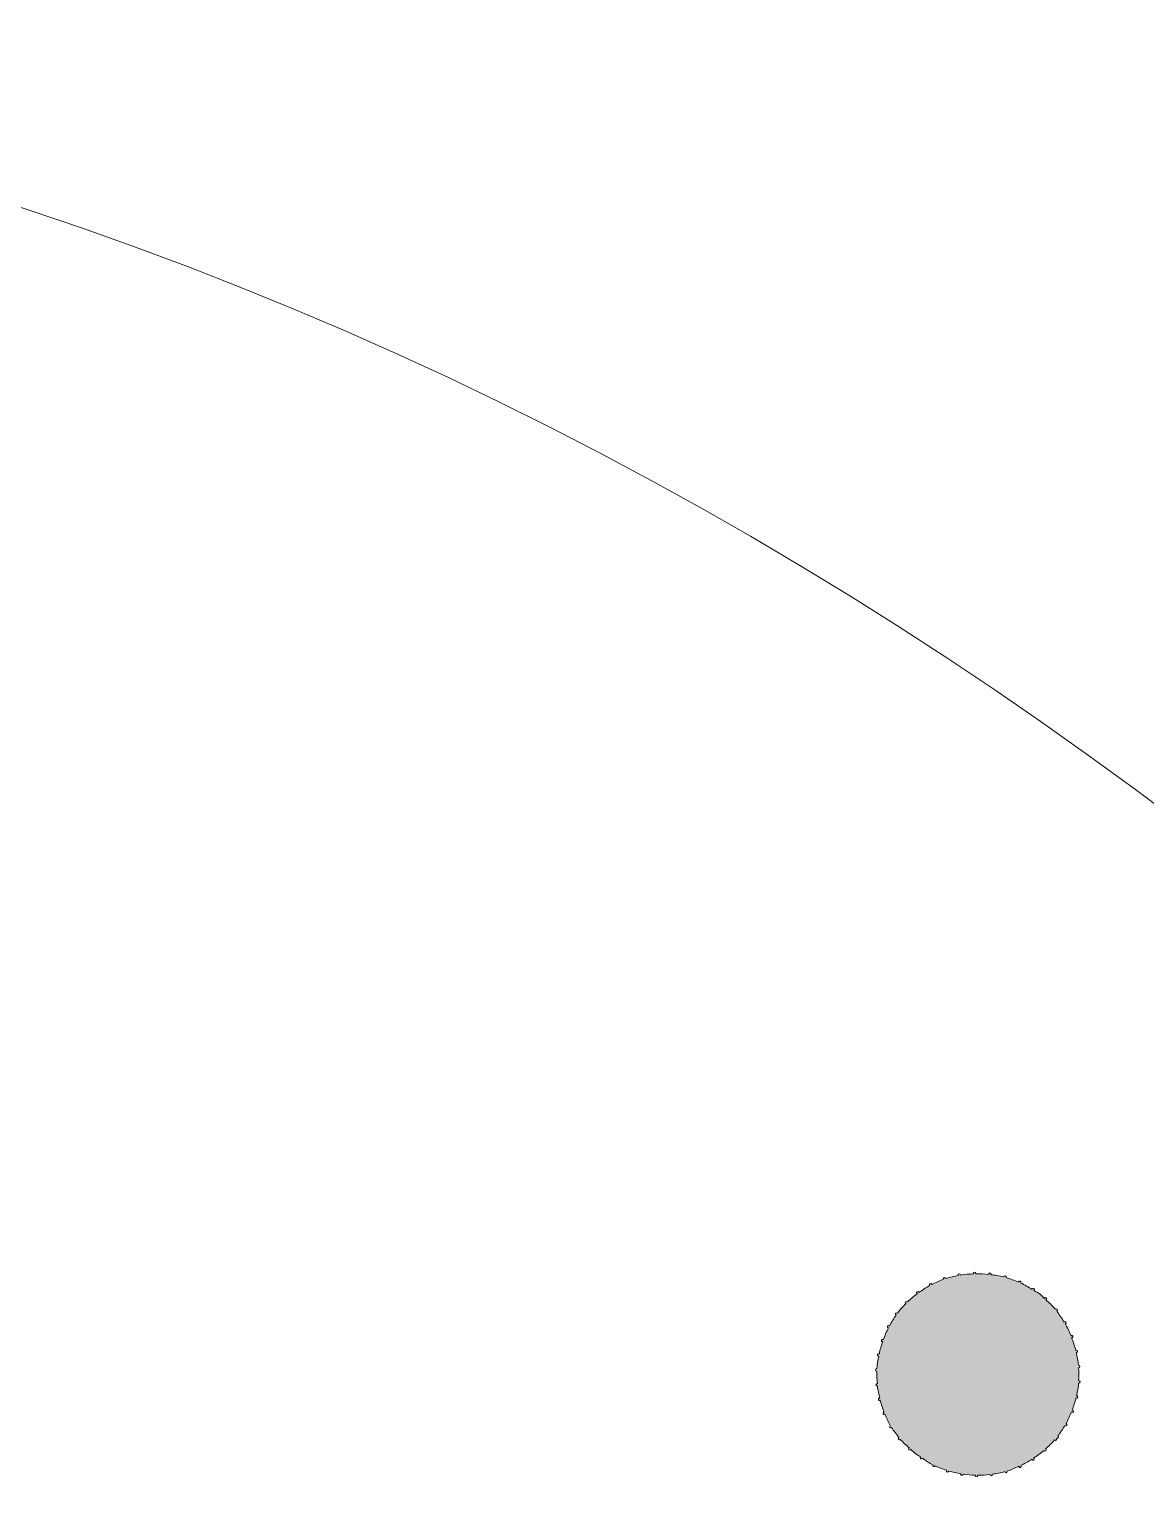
# Model space of a CAD drawing. Header units: millimetres. Extents: x -75 to 75, y -97 to 97.
# Drawn here: x 18.82 to 37.65, y 71.91 to 96.81 of the extents above; entities that cross this region are included whole.
import ezdxf

# ---------------------------------------------------------------- set-up
doc = ezdxf.new("R2010")
doc.units = ezdxf.units.MM
doc.header["$MEASUREMENT"] = 0
doc.layers.add('Layer 1', color=7, linetype='Continuous', lineweight=0)

# ---------------------------------------------------------------- blocks, each defined once
blk = doc.blocks.new('Block_1')
at = {"layer": 'Layer 1', "true_color": 0x000000, "transparency": 33554687}
h = blk.add_hatch(color=18, dxfattribs=at)
h.dxf.hatch_style = 2
edge = h.paths.add_edge_path()
edge.add_spline(control_points=[(36.523, 74.013), (36.528, 74.086), (36.526, 74.16), (36.521, 74.233), (36.522, 74.232), (36.522, 74.229), (36.524, 74.23), (36.536, 74.23), (36.545, 74.24), (36.544, 74.252), (36.543, 74.264), (36.533, 74.273), (36.521, 74.272), (36.521, 74.272), (36.521, 74.271), (36.52, 74.271), (36.513, 74.345), (36.496, 74.417), (36.48, 74.49), (36.483, 74.489), (36.485, 74.484), (36.488, 74.485), (36.499, 74.487), (36.506, 74.499), (36.503, 74.51), (36.5, 74.522), (36.489, 74.529), (36.477, 74.527), (36.475, 74.526), (36.476, 74.522), (36.474, 74.521), (36.456, 74.594), (36.433, 74.665), (36.405, 74.736), (36.408, 74.736), (36.41, 74.732), (36.412, 74.733), (36.424, 74.737), (36.429, 74.75), (36.425, 74.761), (36.421, 74.772), (36.409, 74.778), (36.398, 74.774), (36.394, 74.772), (36.396, 74.767), (36.394, 74.764), (36.365, 74.834), (36.336, 74.903), (36.299, 74.969), (36.3, 74.97), (36.301, 74.968), (36.302, 74.969), (36.312, 74.974), (36.315, 74.987), (36.309, 74.998), (36.303, 75.008), (36.29, 75.012), (36.28, 75.006), (36.278, 75.005), (36.28, 75.002), (36.278, 75), (36.24, 75.064), (36.199, 75.127), (36.152, 75.187), (36.154, 75.187), (36.156, 75.184), (36.157, 75.186), (36.166, 75.193), (36.168, 75.207), (36.161, 75.217), (36.154, 75.226), (36.14, 75.228), (36.131, 75.221), (36.13, 75.22), (36.132, 75.218), (36.131, 75.217), (36.083, 75.276), (36.024, 75.327), (35.967, 75.379), (35.973, 75.379), (35.979, 75.376), (35.983, 75.38), (35.991, 75.389), (35.99, 75.402), (35.981, 75.41), (35.972, 75.418), (35.958, 75.417), (35.95, 75.408), (35.946, 75.404), (35.951, 75.4), (35.951, 75.395), (35.924, 75.419), (35.903, 75.447), (35.874, 75.47), (35.84, 75.496), (35.802, 75.512), (35.766, 75.535), (35.769, 75.537), (35.773, 75.534), (35.775, 75.537), (35.781, 75.547), (35.778, 75.56), (35.768, 75.567), (35.758, 75.573), (35.745, 75.571), (35.739, 75.561), (35.736, 75.557), (35.741, 75.554), (35.741, 75.55), (35.676, 75.59), (35.612, 75.631), (35.545, 75.662), (35.545, 75.663), (35.546, 75.662), (35.546, 75.663), (35.551, 75.673), (35.546, 75.686), (35.534, 75.69), (35.523, 75.695), (35.51, 75.69), (35.506, 75.679), (35.505, 75.678), (35.508, 75.677), (35.507, 75.675), (35.438, 75.705), (35.369, 75.73), (35.298, 75.751), (35.298, 75.752), (35.3, 75.751), (35.301, 75.752), (35.304, 75.764), (35.297, 75.776), (35.286, 75.779), (35.274, 75.783), (35.262, 75.776), (35.259, 75.765), (35.259, 75.765), (35.26, 75.764), (35.26, 75.764), (35.187, 75.783), (35.113, 75.791), (35.039, 75.801), (35.041, 75.803), (35.046, 75.803), (35.046, 75.806), (35.048, 75.818), (35.039, 75.828), (35.027, 75.83), (35.015, 75.831), (35.004, 75.822), (35.003, 75.811), (35.003, 75.808), (35.007, 75.808), (35.007, 75.806), (34.932, 75.814), (34.857, 75.816), (34.781, 75.815), (34.783, 75.818), (34.788, 75.818), (34.788, 75.821), (34.787, 75.833), (34.777, 75.843), (34.765, 75.843), (34.753, 75.843), (34.744, 75.833), (34.745, 75.822), (34.745, 75.817), (34.75, 75.817), (34.753, 75.814), (34.677, 75.811), (34.603, 75.807), (34.529, 75.795), (34.529, 75.796), (34.531, 75.797), (34.531, 75.798), (34.529, 75.81), (34.518, 75.817), (34.506, 75.815), (34.494, 75.813), (34.487, 75.802), (34.489, 75.79), (34.489, 75.788), (34.493, 75.789), (34.494, 75.787), (34.422, 75.773), (34.351, 75.759), (34.281, 75.736), (34.281, 75.737), (34.282, 75.737), (34.282, 75.738), (34.278, 75.749), (34.266, 75.755), (34.254, 75.752), (34.243, 75.748), (34.237, 75.735), (34.242, 75.724), (34.242, 75.724), (34.242, 75.724), (34.243, 75.724), (34.174, 75.7), (34.109, 75.666), (34.044, 75.633), (34.044, 75.636), (34.048, 75.637), (34.046, 75.64), (34.041, 75.65), (34.028, 75.654), (34.018, 75.649), (34.007, 75.643), (34.003, 75.63), (34.009, 75.62), (34.01, 75.619), (34.012, 75.62), (34.013, 75.619), (33.948, 75.584), (33.887, 75.542), (33.827, 75.499), (33.826, 75.502), (33.831, 75.505), (33.828, 75.509), (33.821, 75.518), (33.807, 75.521), (33.798, 75.514), (33.789, 75.506), (33.787, 75.493), (33.794, 75.483), (33.797, 75.48), (33.801, 75.483), (33.804, 75.482), (33.745, 75.438), (33.688, 75.392), (33.635, 75.34), (33.634, 75.341), (33.636, 75.343), (33.635, 75.344), (33.626, 75.353), (33.613, 75.353), (33.604, 75.344), (33.596, 75.336), (33.596, 75.323), (33.604, 75.314), (33.606, 75.312), (33.609, 75.315), (33.612, 75.314), (33.561, 75.263), (33.51, 75.212), (33.466, 75.153), (33.466, 75.153), (33.466, 75.154), (33.466, 75.154), (33.457, 75.161), (33.443, 75.16), (33.435, 75.15), (33.429, 75.141), (33.431, 75.127), (33.441, 75.12), (33.441, 75.12), (33.442, 75.121), (33.442, 75.12), (33.399, 75.06), (33.365, 74.996), (33.331, 74.932), (33.329, 74.935), (33.331, 74.939), (33.329, 74.94), (33.318, 74.946), (33.306, 74.942), (33.3, 74.932), (33.295, 74.921), (33.298, 74.908), (33.309, 74.903), (33.311, 74.902), (33.312, 74.905), (33.315, 74.905), (33.28, 74.838), (33.252, 74.769), (33.227, 74.7), (33.225, 74.703), (33.227, 74.708), (33.223, 74.71), (33.212, 74.714), (33.199, 74.708), (33.195, 74.697), (33.19, 74.686), (33.197, 74.673), (33.208, 74.67), (33.212, 74.668), (33.214, 74.674), (33.218, 74.675), (33.194, 74.604), (33.171, 74.534), (33.156, 74.462), (33.154, 74.463), (33.155, 74.465), (33.153, 74.466), (33.142, 74.468), (33.131, 74.46), (33.129, 74.449), (33.126, 74.437), (33.134, 74.426), (33.145, 74.424), (33.148, 74.424), (33.148, 74.427), (33.151, 74.428), (33.137, 74.357), (33.123, 74.286), (33.119, 74.214), (33.119, 74.214), (33.119, 74.215), (33.118, 74.215), (33.107, 74.215), (33.096, 74.206), (33.096, 74.195), (33.096, 74.183), (33.105, 74.173), (33.117, 74.173), (33.117, 74.173), (33.117, 74.174), (33.118, 74.174), (33.115, 74.102), (33.121, 74.031), (33.127, 73.96), (33.125, 73.96), (33.125, 73.963), (33.123, 73.963), (33.111, 73.962), (33.103, 73.951), (33.104, 73.94), (33.105, 73.928), (33.115, 73.92), (33.126, 73.921), (33.127, 73.921), (33.127, 73.923), (33.128, 73.923), (33.136, 73.851), (33.152, 73.781), (33.169, 73.71), (33.165, 73.711), (33.164, 73.716), (33.16, 73.715), (33.149, 73.712), (33.142, 73.701), (33.146, 73.689), (33.149, 73.678), (33.16, 73.672), (33.172, 73.675), (33.175, 73.676), (33.173, 73.68), (33.176, 73.682), (33.194, 73.611), (33.216, 73.543), (33.243, 73.475), (33.24, 73.475), (33.239, 73.479), (33.237, 73.478), (33.226, 73.473), (33.221, 73.461), (33.225, 73.45), (33.229, 73.439), (33.242, 73.434), (33.252, 73.439), (33.255, 73.44), (33.254, 73.445), (33.256, 73.447), (33.283, 73.382), (33.31, 73.316), (33.346, 73.254), (33.346, 73.254), (33.345, 73.255), (33.345, 73.254), (33.335, 73.248), (33.332, 73.236), (33.338, 73.226), (33.344, 73.216), (33.357, 73.214), (33.367, 73.22), (33.369, 73.221), (33.367, 73.222), (33.368, 73.223), (33.405, 73.164), (33.447, 73.107), (33.492, 73.052), (33.49, 73.051), (33.489, 73.054), (33.487, 73.053), (33.478, 73.045), (33.477, 73.032), (33.484, 73.023), (33.491, 73.014), (33.504, 73.013), (33.513, 73.02), (33.514, 73.021), (33.513, 73.022), (33.514, 73.022), (33.559, 72.969), (33.614, 72.922), (33.668, 72.874), (33.664, 72.873), (33.66, 72.876), (33.657, 72.873), (33.649, 72.865), (33.65, 72.852), (33.659, 72.844), (33.668, 72.837), (33.681, 72.838), (33.689, 72.847), (33.691, 72.85), (33.688, 72.852), (33.689, 72.855), (33.719, 72.829), (33.744, 72.799), (33.777, 72.775), (33.802, 72.755), (33.83, 72.742), (33.855, 72.724), (33.855, 72.724), (33.855, 72.724), (33.854, 72.724), (33.848, 72.714), (33.85, 72.701), (33.86, 72.695), (33.869, 72.688), (33.882, 72.69), (33.888, 72.7), (33.889, 72.701), (33.887, 72.702), (33.888, 72.703), (33.946, 72.663), (34.003, 72.621), (34.065, 72.59), (34.061, 72.58), (34.064, 72.569), (34.073, 72.565), (34.084, 72.56), (34.096, 72.565), (34.101, 72.575), (34.101, 72.575), (34.101, 72.575), (34.101, 72.576), (34.164, 72.545), (34.23, 72.521), (34.295, 72.499), (34.295, 72.498), (34.292, 72.499), (34.292, 72.497), (34.288, 72.486), (34.294, 72.474), (34.305, 72.47), (34.316, 72.467), (34.327, 72.473), (34.331, 72.484), (34.331, 72.485), (34.33, 72.485), (34.33, 72.486), (34.399, 72.465), (34.469, 72.453), (34.539, 72.441), (34.537, 72.438), (34.532, 72.439), (34.531, 72.435), (34.529, 72.423), (34.537, 72.413), (34.548, 72.411), (34.56, 72.41), (34.571, 72.418), (34.572, 72.429), (34.573, 72.433), (34.568, 72.433), (34.568, 72.436), (34.64, 72.425), (34.711, 72.418), (34.784, 72.417), (34.783, 72.415), (34.779, 72.415), (34.779, 72.412), (34.778, 72.4), (34.787, 72.391), (34.799, 72.39), (34.811, 72.39), (34.82, 72.399), (34.821, 72.411), (34.821, 72.414), (34.816, 72.414), (34.814, 72.417), (34.886, 72.417), (34.958, 72.417), (35.03, 72.426), (35.03, 72.425), (35.028, 72.425), (35.029, 72.424), (35.03, 72.413), (35.04, 72.405), (35.052, 72.407), (35.063, 72.408), (35.071, 72.419), (35.07, 72.431), (35.07, 72.432), (35.067, 72.432), (35.067, 72.433), (35.137, 72.444), (35.207, 72.457), (35.276, 72.477), (35.276, 72.476), (35.275, 72.475), (35.275, 72.474), (35.278, 72.463), (35.289, 72.456), (35.301, 72.459), (35.312, 72.462), (35.319, 72.474), (35.316, 72.485), (35.316, 72.485), (35.315, 72.485), (35.315, 72.485), (35.384, 72.506), (35.449, 72.537), (35.515, 72.567), (35.515, 72.564), (35.511, 72.562), (35.512, 72.56), (35.517, 72.549), (35.529, 72.544), (35.54, 72.549), (35.551, 72.554), (35.555, 72.567), (35.551, 72.578), (35.55, 72.58), (35.547, 72.578), (35.545, 72.58), (35.612, 72.611), (35.675, 72.648), (35.738, 72.688), (35.738, 72.685), (35.734, 72.682), (35.736, 72.679), (35.742, 72.669), (35.755, 72.666), (35.765, 72.672), (35.776, 72.678), (35.778, 72.691), (35.772, 72.701), (35.769, 72.705), (35.764, 72.702), (35.761, 72.704), (35.822, 72.744), (35.883, 72.786), (35.939, 72.835), (35.94, 72.833), (35.938, 72.832), (35.939, 72.83), (35.947, 72.822), (35.96, 72.821), (35.969, 72.829), (35.978, 72.837), (35.978, 72.85), (35.971, 72.859), (35.969, 72.861), (35.966, 72.858), (35.964, 72.859), (36.017, 72.907), (36.07, 72.957), (36.118, 73.013), (36.119, 73.012), (36.118, 73.011), (36.119, 73.01), (36.128, 73.002), (36.141, 73.003), (36.149, 73.012), (36.157, 73.021), (36.156, 73.034), (36.147, 73.042), (36.156, 73.034), (36.169, 73.036), (36.176, 73.045), (36.183, 73.055), (36.182, 73.068), (36.172, 73.076), (36.171, 73.076), (36.17, 73.075), (36.17, 73.075), (36.215, 73.133), (36.253, 73.194), (36.29, 73.256), (36.291, 73.255), (36.29, 73.252), (36.292, 73.251), (36.302, 73.245), (36.315, 73.248), (36.321, 73.258), (36.327, 73.268), (36.323, 73.281), (36.313, 73.287), (36.312, 73.288), (36.311, 73.286), (36.31, 73.286), (36.347, 73.352), (36.375, 73.419), (36.402, 73.488), (36.404, 73.484), (36.403, 73.479), (36.407, 73.478), (36.418, 73.473), (36.43, 73.478), (36.434, 73.489), (36.438, 73.501), (36.432, 73.513), (36.421, 73.517), (36.418, 73.519), (36.416, 73.514), (36.413, 73.514), (36.439, 73.584), (36.463, 73.654), (36.479, 73.726), (36.481, 73.725), (36.48, 73.721), (36.483, 73.721), (36.494, 73.718), (36.506, 73.725), (36.508, 73.737), (36.511, 73.748), (36.504, 73.76), (36.492, 73.762), (36.489, 73.763), (36.488, 73.759), (36.485, 73.758), (36.501, 73.829), (36.518, 73.901), (36.524, 73.973), (36.524, 73.973), (36.524, 73.973), (36.524, 73.973), (36.536, 73.972), (36.546, 73.981), (36.546, 73.992), (36.547, 74.004), (36.538, 74.015), (36.526, 74.016), (36.525, 74.016), (36.525, 74.014), (36.523, 74.013)], knot_values=[0, 0, 0, 0, 1, 1, 1, 2, 2, 2, 3, 3, 3, 4, 4, 4, 5, 5, 5, 6, 6, 6, 7, 7, 7, 8, 8, 8, 9, 9, 9, 10, 10, 10, 11, 11, 11, 12, 12, 12, 13, 13, 13, 14, 14, 14, 15, 15, 15, 16, 16, 16, 17, 17, 17, 18, 18, 18, 19, 19, 19, 20, 20, 20, 21, 21, 21, 22, 22, 22, 23, 23, 23, 24, 24, 24, 25, 25, 25, 26, 26, 26, 27, 27, 27, 28, 28, 28, 29, 29, 29, 30, 30, 30, 31, 31, 31, 32, 32, 32, 33, 33, 33, 34, 34, 34, 35, 35, 35, 36, 36, 36, 37, 37, 37, 38, 38, 38, 39, 39, 39, 40, 40, 40, 41, 41, 41, 42, 42, 42, 43, 43, 43, 44, 44, 44, 45, 45, 45, 46, 46, 46, 47, 47, 47, 48, 48, 48, 49, 49, 49, 50, 50, 50, 51, 51, 51, 52, 52, 52, 53, 53, 53, 54, 54, 54, 55, 55, 55, 56, 56, 56, 57, 57, 57, 58, 58, 58, 59, 59, 59, 60, 60, 60, 61, 61, 61, 62, 62, 62, 63, 63, 63, 64, 64, 64, 65, 65, 65, 66, 66, 66, 67, 67, 67, 68, 68, 68, 69, 69, 69, 70, 70, 70, 71, 71, 71, 72, 72, 72, 73, 73, 73, 74, 74, 74, 75, 75, 75, 76, 76, 76, 77, 77, 77, 78, 78, 78, 79, 79, 79, 80, 80, 80, 81, 81, 81, 82, 82, 82, 83, 83, 83, 84, 84, 84, 85, 85, 85, 86, 86, 86, 87, 87, 87, 88, 88, 88, 89, 89, 89, 90, 90, 90, 91, 91, 91, 92, 92, 92, 93, 93, 93, 94, 94, 94, 95, 95, 95, 96, 96, 96, 97, 97, 97, 98, 98, 98, 99, 99, 99, 100, 100, 100, 101, 101, 101, 102, 102, 102, 103, 103, 103, 104, 104, 104, 105, 105, 105, 106, 106, 106, 107, 107, 107, 108, 108, 108, 109, 109, 109, 110, 110, 110, 111, 111, 111, 112, 112, 112, 113, 113, 113, 114, 114, 114, 115, 115, 115, 116, 116, 116, 117, 117, 117, 118, 118, 118, 119, 119, 119, 120, 120, 120, 121, 121, 121, 122, 122, 122, 123, 123, 123, 124, 124, 124, 125, 125, 125, 126, 126, 126, 127, 127, 127, 128, 128, 128, 129, 129, 129, 130, 130, 130, 131, 131, 131, 132, 132, 132, 133, 133, 133, 134, 134, 134, 135, 135, 135, 136, 136, 136, 137, 137, 137, 138, 138, 138, 139, 139, 139, 140, 140, 140, 141, 141, 141, 142, 142, 142, 143, 143, 143, 144, 144, 144, 145, 145, 145, 146, 146, 146, 147, 147, 147, 148, 148, 148, 149, 149, 149, 150, 150, 150, 151, 151, 151, 152, 152, 152, 153, 153, 153, 154, 154, 154, 155, 155, 155, 156, 156, 156, 157, 157, 157, 158, 158, 158, 159, 159, 159, 160, 160, 160, 161, 161, 161, 162, 162, 162, 163, 163, 163, 164, 164, 164, 165, 165, 165, 166, 166, 166, 167, 167, 167, 168, 168, 168, 169, 169, 169, 170, 170, 170, 171, 171, 171, 172, 172, 172, 173, 173, 173, 174, 174, 174, 175, 175, 175, 176, 176, 176, 177, 177, 177, 178, 178, 178, 179, 179, 179, 180, 180, 180, 181, 181, 181, 182, 182, 182, 183, 183, 183, 184, 184, 184, 185, 185, 185, 186, 186, 186, 187, 187, 187, 188, 188, 188, 189, 189, 189, 190, 190, 190, 191, 191, 191, 192, 192, 192, 193, 193, 193, 194, 194, 194, 195, 195, 195, 196, 196, 196, 197, 197, 197, 198, 198, 198, 199, 199, 199, 200, 200, 200, 201, 201, 201, 202, 202, 202, 203, 203, 203, 204, 204, 204, 205, 205, 205, 206, 206, 206, 207, 207, 207, 208, 208, 208, 209, 209, 209, 210, 210, 210, 211, 211, 211, 212, 212, 212, 213, 213, 213, 213], degree=3, periodic=0)
at = {"layer": 'Layer 1'}
blk.add_open_spline([(36.523, 74.013), (36.528, 74.086), (36.526, 74.16), (36.521, 74.233), (36.522, 74.232), (36.522, 74.229), (36.524, 74.23), (36.536, 74.23), (36.545, 74.24), (36.544, 74.252), (36.543, 74.264), (36.533, 74.273), (36.521, 74.272), (36.521, 74.272), (36.521, 74.271), (36.52, 74.271), (36.513, 74.345), (36.496, 74.417), (36.48, 74.49), (36.483, 74.489), (36.485, 74.484), (36.488, 74.485), (36.499, 74.487), (36.506, 74.499), (36.503, 74.51), (36.5, 74.522), (36.489, 74.529), (36.477, 74.527), (36.475, 74.526), (36.476, 74.522), (36.474, 74.521), (36.456, 74.594), (36.433, 74.665), (36.405, 74.736), (36.408, 74.736), (36.41, 74.732), (36.412, 74.733), (36.424, 74.737), (36.429, 74.75), (36.425, 74.761), (36.421, 74.772), (36.409, 74.778), (36.398, 74.774), (36.394, 74.772), (36.396, 74.767), (36.394, 74.764), (36.365, 74.834), (36.336, 74.903), (36.299, 74.969), (36.3, 74.97), (36.301, 74.968), (36.302, 74.969), (36.312, 74.974), (36.315, 74.987), (36.309, 74.998), (36.303, 75.008), (36.29, 75.012), (36.28, 75.006), (36.278, 75.005), (36.28, 75.002), (36.278, 75), (36.24, 75.064), (36.199, 75.127), (36.152, 75.187), (36.154, 75.187), (36.156, 75.184), (36.157, 75.186), (36.166, 75.193), (36.168, 75.207), (36.161, 75.217), (36.154, 75.226), (36.14, 75.228), (36.131, 75.221), (36.13, 75.22), (36.132, 75.218), (36.131, 75.217), (36.083, 75.276), (36.024, 75.327), (35.967, 75.379), (35.973, 75.379), (35.979, 75.376), (35.983, 75.38), (35.991, 75.389), (35.99, 75.402), (35.981, 75.41), (35.972, 75.418), (35.958, 75.417), (35.95, 75.408), (35.946, 75.404), (35.951, 75.4), (35.951, 75.395), (35.924, 75.419), (35.903, 75.447), (35.874, 75.47), (35.84, 75.496), (35.802, 75.512), (35.766, 75.535), (35.769, 75.537), (35.773, 75.534), (35.775, 75.537), (35.781, 75.547), (35.778, 75.56), (35.768, 75.567), (35.758, 75.573), (35.745, 75.571), (35.739, 75.561), (35.736, 75.557), (35.741, 75.554), (35.741, 75.55), (35.676, 75.59), (35.612, 75.631), (35.545, 75.662), (35.545, 75.663), (35.546, 75.662), (35.546, 75.663), (35.551, 75.673), (35.546, 75.686), (35.534, 75.69), (35.523, 75.695), (35.51, 75.69), (35.506, 75.679), (35.505, 75.678), (35.508, 75.677), (35.507, 75.675), (35.438, 75.705), (35.369, 75.73), (35.298, 75.751), (35.298, 75.752), (35.3, 75.751), (35.301, 75.752), (35.304, 75.764), (35.297, 75.776), (35.286, 75.779), (35.274, 75.783), (35.262, 75.776), (35.259, 75.765), (35.259, 75.765), (35.26, 75.764), (35.26, 75.764), (35.187, 75.783), (35.113, 75.791), (35.039, 75.801), (35.041, 75.803), (35.046, 75.803), (35.046, 75.806), (35.048, 75.818), (35.039, 75.828), (35.027, 75.83), (35.015, 75.831), (35.004, 75.822), (35.003, 75.811), (35.003, 75.808), (35.007, 75.808), (35.007, 75.806), (34.932, 75.814), (34.857, 75.816), (34.781, 75.815), (34.783, 75.818), (34.788, 75.818), (34.788, 75.821), (34.787, 75.833), (34.777, 75.843), (34.765, 75.843), (34.753, 75.843), (34.744, 75.833), (34.745, 75.822), (34.745, 75.817), (34.75, 75.817), (34.753, 75.814), (34.677, 75.811), (34.603, 75.807), (34.529, 75.795), (34.529, 75.796), (34.531, 75.797), (34.531, 75.798), (34.529, 75.81), (34.518, 75.817), (34.506, 75.815), (34.494, 75.813), (34.487, 75.802), (34.489, 75.79), (34.489, 75.788), (34.493, 75.789), (34.494, 75.787), (34.422, 75.773), (34.351, 75.759), (34.281, 75.736), (34.281, 75.737), (34.282, 75.737), (34.282, 75.738), (34.278, 75.749), (34.266, 75.755), (34.254, 75.752), (34.243, 75.748), (34.237, 75.735), (34.242, 75.724), (34.242, 75.724), (34.242, 75.724), (34.243, 75.724), (34.174, 75.7), (34.109, 75.666), (34.044, 75.633), (34.044, 75.636), (34.048, 75.637), (34.046, 75.64), (34.041, 75.65), (34.028, 75.654), (34.018, 75.649), (34.007, 75.643), (34.003, 75.63), (34.009, 75.62), (34.01, 75.619), (34.012, 75.62), (34.013, 75.619), (33.948, 75.584), (33.887, 75.542), (33.827, 75.499), (33.826, 75.502), (33.831, 75.505), (33.828, 75.509), (33.821, 75.518), (33.807, 75.521), (33.798, 75.514), (33.789, 75.506), (33.787, 75.493), (33.794, 75.483), (33.797, 75.48), (33.801, 75.483), (33.804, 75.482), (33.745, 75.438), (33.688, 75.392), (33.635, 75.34), (33.634, 75.341), (33.636, 75.343), (33.635, 75.344), (33.626, 75.353), (33.613, 75.353), (33.604, 75.344), (33.596, 75.336), (33.596, 75.323), (33.604, 75.314), (33.606, 75.312), (33.609, 75.315), (33.612, 75.314), (33.561, 75.263), (33.51, 75.212), (33.466, 75.153), (33.466, 75.153), (33.466, 75.154), (33.466, 75.154), (33.457, 75.161), (33.443, 75.16), (33.435, 75.15), (33.429, 75.141), (33.431, 75.127), (33.441, 75.12), (33.441, 75.12), (33.442, 75.121), (33.442, 75.12), (33.399, 75.06), (33.365, 74.996), (33.331, 74.932), (33.329, 74.935), (33.331, 74.939), (33.329, 74.94), (33.318, 74.946), (33.306, 74.942), (33.3, 74.932), (33.295, 74.921), (33.298, 74.908), (33.309, 74.903), (33.311, 74.902), (33.312, 74.905), (33.315, 74.905), (33.28, 74.838), (33.252, 74.769), (33.227, 74.7), (33.225, 74.703), (33.227, 74.708), (33.223, 74.71), (33.212, 74.714), (33.199, 74.708), (33.195, 74.697), (33.19, 74.686), (33.197, 74.673), (33.208, 74.67), (33.212, 74.668), (33.214, 74.674), (33.218, 74.675), (33.194, 74.604), (33.171, 74.534), (33.156, 74.462), (33.154, 74.463), (33.155, 74.465), (33.153, 74.466), (33.142, 74.468), (33.131, 74.46), (33.129, 74.449), (33.126, 74.437), (33.134, 74.426), (33.145, 74.424), (33.148, 74.424), (33.148, 74.427), (33.151, 74.428), (33.137, 74.357), (33.123, 74.286), (33.119, 74.214), (33.119, 74.214), (33.119, 74.215), (33.118, 74.215), (33.107, 74.215), (33.096, 74.206), (33.096, 74.195), (33.096, 74.183), (33.105, 74.173), (33.117, 74.173), (33.117, 74.173), (33.117, 74.174), (33.118, 74.174), (33.115, 74.102), (33.121, 74.031), (33.127, 73.96), (33.125, 73.96), (33.125, 73.963), (33.123, 73.963), (33.111, 73.962), (33.103, 73.951), (33.104, 73.94), (33.105, 73.928), (33.115, 73.92), (33.126, 73.921), (33.127, 73.921), (33.127, 73.923), (33.128, 73.923), (33.136, 73.851), (33.152, 73.781), (33.169, 73.71), (33.165, 73.711), (33.164, 73.716), (33.16, 73.715), (33.149, 73.712), (33.142, 73.701), (33.146, 73.689), (33.149, 73.678), (33.16, 73.672), (33.172, 73.675), (33.175, 73.676), (33.173, 73.68), (33.176, 73.682), (33.194, 73.611), (33.216, 73.543), (33.243, 73.475), (33.24, 73.475), (33.239, 73.479), (33.237, 73.478), (33.226, 73.473), (33.221, 73.461), (33.225, 73.45), (33.229, 73.439), (33.242, 73.434), (33.252, 73.439), (33.255, 73.44), (33.254, 73.445), (33.256, 73.447), (33.283, 73.382), (33.31, 73.316), (33.346, 73.254), (33.346, 73.254), (33.345, 73.255), (33.345, 73.254), (33.335, 73.248), (33.332, 73.236), (33.338, 73.226), (33.344, 73.216), (33.357, 73.214), (33.367, 73.22), (33.369, 73.221), (33.367, 73.222), (33.368, 73.223), (33.405, 73.164), (33.447, 73.107), (33.492, 73.052), (33.49, 73.051), (33.489, 73.054), (33.487, 73.053), (33.478, 73.045), (33.477, 73.032), (33.484, 73.023), (33.491, 73.014), (33.504, 73.013), (33.513, 73.02), (33.514, 73.021), (33.513, 73.022), (33.514, 73.022), (33.559, 72.969), (33.614, 72.922), (33.668, 72.874), (33.664, 72.873), (33.66, 72.876), (33.657, 72.873), (33.649, 72.865), (33.65, 72.852), (33.659, 72.844), (33.668, 72.837), (33.681, 72.838), (33.689, 72.847), (33.691, 72.85), (33.688, 72.852), (33.689, 72.855), (33.719, 72.829), (33.744, 72.799), (33.777, 72.775), (33.802, 72.755), (33.83, 72.742), (33.855, 72.724), (33.855, 72.724), (33.855, 72.724), (33.854, 72.724), (33.848, 72.714), (33.85, 72.701), (33.86, 72.695), (33.869, 72.688), (33.882, 72.69), (33.888, 72.7), (33.889, 72.701), (33.887, 72.702), (33.888, 72.703), (33.946, 72.663), (34.003, 72.621), (34.065, 72.59), (34.061, 72.58), (34.064, 72.569), (34.073, 72.565), (34.084, 72.56), (34.096, 72.565), (34.101, 72.575), (34.101, 72.575), (34.101, 72.575), (34.101, 72.576), (34.164, 72.545), (34.23, 72.521), (34.295, 72.499), (34.295, 72.498), (34.292, 72.499), (34.292, 72.497), (34.288, 72.486), (34.294, 72.474), (34.305, 72.47), (34.316, 72.467), (34.327, 72.473), (34.331, 72.484), (34.331, 72.485), (34.33, 72.485), (34.33, 72.486), (34.399, 72.465), (34.469, 72.453), (34.539, 72.441), (34.537, 72.438), (34.532, 72.439), (34.531, 72.435), (34.529, 72.423), (34.537, 72.413), (34.548, 72.411), (34.56, 72.41), (34.571, 72.418), (34.572, 72.429), (34.573, 72.433), (34.568, 72.433), (34.568, 72.436), (34.64, 72.425), (34.711, 72.418), (34.784, 72.417), (34.783, 72.415), (34.779, 72.415), (34.779, 72.412), (34.778, 72.4), (34.787, 72.391), (34.799, 72.39), (34.811, 72.39), (34.82, 72.399), (34.821, 72.411), (34.821, 72.414), (34.816, 72.414), (34.814, 72.417), (34.886, 72.417), (34.958, 72.417), (35.03, 72.426), (35.03, 72.425), (35.028, 72.425), (35.029, 72.424), (35.03, 72.413), (35.04, 72.405), (35.052, 72.407), (35.063, 72.408), (35.071, 72.419), (35.07, 72.431), (35.07, 72.432), (35.067, 72.432), (35.067, 72.433), (35.137, 72.444), (35.207, 72.457), (35.276, 72.477), (35.276, 72.476), (35.275, 72.475), (35.275, 72.474), (35.278, 72.463), (35.289, 72.456), (35.301, 72.459), (35.312, 72.462), (35.319, 72.474), (35.316, 72.485), (35.316, 72.485), (35.315, 72.485), (35.315, 72.485), (35.384, 72.506), (35.449, 72.537), (35.515, 72.567), (35.515, 72.564), (35.511, 72.562), (35.512, 72.56), (35.517, 72.549), (35.529, 72.544), (35.54, 72.549), (35.551, 72.554), (35.555, 72.567), (35.551, 72.578), (35.55, 72.58), (35.547, 72.578), (35.545, 72.58), (35.612, 72.611), (35.675, 72.648), (35.738, 72.688), (35.738, 72.685), (35.734, 72.682), (35.736, 72.679), (35.742, 72.669), (35.755, 72.666), (35.765, 72.672), (35.776, 72.678), (35.778, 72.691), (35.772, 72.701), (35.769, 72.705), (35.764, 72.702), (35.761, 72.704), (35.822, 72.744), (35.883, 72.786), (35.939, 72.835), (35.94, 72.833), (35.938, 72.832), (35.939, 72.83), (35.947, 72.822), (35.96, 72.821), (35.969, 72.829), (35.978, 72.837), (35.978, 72.85), (35.971, 72.859), (35.969, 72.861), (35.966, 72.858), (35.964, 72.859), (36.017, 72.907), (36.07, 72.957), (36.118, 73.013), (36.119, 73.012), (36.118, 73.011), (36.119, 73.01), (36.128, 73.002), (36.141, 73.003), (36.149, 73.012), (36.157, 73.021), (36.156, 73.034), (36.147, 73.042), (36.156, 73.034), (36.169, 73.036), (36.176, 73.045), (36.183, 73.055), (36.182, 73.068), (36.172, 73.076), (36.171, 73.076), (36.17, 73.075), (36.17, 73.075), (36.215, 73.133), (36.253, 73.194), (36.29, 73.256), (36.291, 73.255), (36.29, 73.252), (36.292, 73.251), (36.302, 73.245), (36.315, 73.248), (36.321, 73.258), (36.327, 73.268), (36.323, 73.281), (36.313, 73.287), (36.312, 73.288), (36.311, 73.286), (36.31, 73.286), (36.347, 73.352), (36.375, 73.419), (36.402, 73.488), (36.404, 73.484), (36.403, 73.479), (36.407, 73.478), (36.418, 73.473), (36.43, 73.478), (36.434, 73.489), (36.438, 73.501), (36.432, 73.513), (36.421, 73.517), (36.418, 73.519), (36.416, 73.514), (36.413, 73.514), (36.439, 73.584), (36.463, 73.654), (36.479, 73.726), (36.481, 73.725), (36.48, 73.721), (36.483, 73.721), (36.494, 73.718), (36.506, 73.725), (36.508, 73.737), (36.511, 73.748), (36.504, 73.76), (36.492, 73.762), (36.489, 73.763), (36.488, 73.759), (36.485, 73.758), (36.501, 73.829), (36.518, 73.901), (36.524, 73.973), (36.524, 73.973), (36.524, 73.973), (36.524, 73.973), (36.536, 73.972), (36.546, 73.981), (36.546, 73.992), (36.547, 74.004), (36.538, 74.015), (36.526, 74.016), (36.525, 74.016), (36.525, 74.014), (36.523, 74.013)], degree=3, knots=[0, 0, 0, 0, 1, 1, 1, 2, 2, 2, 3, 3, 3, 4, 4, 4, 5, 5, 5, 6, 6, 6, 7, 7, 7, 8, 8, 8, 9, 9, 9, 10, 10, 10, 11, 11, 11, 12, 12, 12, 13, 13, 13, 14, 14, 14, 15, 15, 15, 16, 16, 16, 17, 17, 17, 18, 18, 18, 19, 19, 19, 20, 20, 20, 21, 21, 21, 22, 22, 22, 23, 23, 23, 24, 24, 24, 25, 25, 25, 26, 26, 26, 27, 27, 27, 28, 28, 28, 29, 29, 29, 30, 30, 30, 31, 31, 31, 32, 32, 32, 33, 33, 33, 34, 34, 34, 35, 35, 35, 36, 36, 36, 37, 37, 37, 38, 38, 38, 39, 39, 39, 40, 40, 40, 41, 41, 41, 42, 42, 42, 43, 43, 43, 44, 44, 44, 45, 45, 45, 46, 46, 46, 47, 47, 47, 48, 48, 48, 49, 49, 49, 50, 50, 50, 51, 51, 51, 52, 52, 52, 53, 53, 53, 54, 54, 54, 55, 55, 55, 56, 56, 56, 57, 57, 57, 58, 58, 58, 59, 59, 59, 60, 60, 60, 61, 61, 61, 62, 62, 62, 63, 63, 63, 64, 64, 64, 65, 65, 65, 66, 66, 66, 67, 67, 67, 68, 68, 68, 69, 69, 69, 70, 70, 70, 71, 71, 71, 72, 72, 72, 73, 73, 73, 74, 74, 74, 75, 75, 75, 76, 76, 76, 77, 77, 77, 78, 78, 78, 79, 79, 79, 80, 80, 80, 81, 81, 81, 82, 82, 82, 83, 83, 83, 84, 84, 84, 85, 85, 85, 86, 86, 86, 87, 87, 87, 88, 88, 88, 89, 89, 89, 90, 90, 90, 91, 91, 91, 92, 92, 92, 93, 93, 93, 94, 94, 94, 95, 95, 95, 96, 96, 96, 97, 97, 97, 98, 98, 98, 99, 99, 99, 100, 100, 100, 101, 101, 101, 102, 102, 102, 103, 103, 103, 104, 104, 104, 105, 105, 105, 106, 106, 106, 107, 107, 107, 108, 108, 108, 109, 109, 109, 110, 110, 110, 111, 111, 111, 112, 112, 112, 113, 113, 113, 114, 114, 114, 115, 115, 115, 116, 116, 116, 117, 117, 117, 118, 118, 118, 119, 119, 119, 120, 120, 120, 121, 121, 121, 122, 122, 122, 123, 123, 123, 124, 124, 124, 125, 125, 125, 126, 126, 126, 127, 127, 127, 128, 128, 128, 129, 129, 129, 130, 130, 130, 131, 131, 131, 132, 132, 132, 133, 133, 133, 134, 134, 134, 135, 135, 135, 136, 136, 136, 137, 137, 137, 138, 138, 138, 139, 139, 139, 140, 140, 140, 141, 141, 141, 142, 142, 142, 143, 143, 143, 144, 144, 144, 145, 145, 145, 146, 146, 146, 147, 147, 147, 148, 148, 148, 149, 149, 149, 150, 150, 150, 151, 151, 151, 152, 152, 152, 153, 153, 153, 154, 154, 154, 155, 155, 155, 156, 156, 156, 157, 157, 157, 158, 158, 158, 159, 159, 159, 160, 160, 160, 161, 161, 161, 162, 162, 162, 163, 163, 163, 164, 164, 164, 165, 165, 165, 166, 166, 166, 167, 167, 167, 168, 168, 168, 169, 169, 169, 170, 170, 170, 171, 171, 171, 172, 172, 172, 173, 173, 173, 174, 174, 174, 175, 175, 175, 176, 176, 176, 177, 177, 177, 178, 178, 178, 179, 179, 179, 180, 180, 180, 181, 181, 181, 182, 182, 182, 183, 183, 183, 184, 184, 184, 185, 185, 185, 186, 186, 186, 187, 187, 187, 188, 188, 188, 189, 189, 189, 190, 190, 190, 191, 191, 191, 192, 192, 192, 193, 193, 193, 194, 194, 194, 195, 195, 195, 196, 196, 196, 197, 197, 197, 198, 198, 198, 199, 199, 199, 200, 200, 200, 201, 201, 201, 202, 202, 202, 203, 203, 203, 204, 204, 204, 205, 205, 205, 206, 206, 206, 207, 207, 207, 208, 208, 208, 209, 209, 209, 210, 210, 210, 211, 211, 211, 212, 212, 212, 213, 213, 213, 213], dxfattribs=at)
blk = doc.blocks.new('Block_0')
at = {"layer": 'Layer 1'}
for points, knots in [([(0, 96.814), (-41.587, 96.814), (-75.3, 53.469), (-75.3, 0), (-75.3, -53.469), (-41.587, -96.814), (0, -96.814), (41.587, -96.814), (75.3, -53.469), (75.3, 0), (75.3, 53.469), (41.587, 96.814), (0, 96.814)], [0, 0, 0, 0, 1, 1, 1, 2, 2, 2, 3, 3, 3, 4, 4, 4, 4]), ([(36.524, 73.973), (36.524, 73.973), (36.524, 73.973), (36.524, 73.973), (36.518, 73.901), (36.501, 73.829), (36.485, 73.758), (36.488, 73.759), (36.489, 73.763), (36.492, 73.762), (36.504, 73.76), (36.511, 73.748), (36.508, 73.737), (36.506, 73.725), (36.494, 73.718), (36.483, 73.721), (36.48, 73.721), (36.481, 73.725), (36.479, 73.726), (36.463, 73.654), (36.439, 73.584), (36.413, 73.514), (36.416, 73.514), (36.418, 73.519), (36.421, 73.517), (36.432, 73.513), (36.438, 73.501), (36.434, 73.489), (36.43, 73.478), (36.418, 73.473), (36.407, 73.478), (36.403, 73.479), (36.404, 73.484), (36.402, 73.488), (36.375, 73.419), (36.347, 73.352), (36.31, 73.286), (36.311, 73.286), (36.312, 73.288), (36.313, 73.287), (36.323, 73.281), (36.327, 73.268), (36.321, 73.258), (36.315, 73.248), (36.302, 73.245), (36.292, 73.251), (36.29, 73.252), (36.291, 73.255), (36.29, 73.256), (36.253, 73.194), (36.215, 73.133), (36.17, 73.075), (36.17, 73.075), (36.171, 73.076), (36.172, 73.076), (36.182, 73.068), (36.183, 73.055), (36.176, 73.045), (36.169, 73.036), (36.156, 73.034), (36.147, 73.042), (36.156, 73.034), (36.157, 73.021), (36.149, 73.012), (36.141, 73.003), (36.128, 73.002), (36.119, 73.01), (36.118, 73.011), (36.119, 73.012), (36.118, 73.013), (36.07, 72.957), (36.017, 72.907), (35.964, 72.859), (35.966, 72.858), (35.969, 72.861), (35.971, 72.859), (35.978, 72.85), (35.978, 72.837), (35.969, 72.829), (35.96, 72.821), (35.947, 72.822), (35.939, 72.83), (35.938, 72.832), (35.94, 72.833), (35.939, 72.835), (35.883, 72.786), (35.822, 72.744), (35.761, 72.704), (35.764, 72.702), (35.769, 72.705), (35.772, 72.701), (35.778, 72.691), (35.776, 72.678), (35.765, 72.672), (35.755, 72.666), (35.742, 72.669), (35.736, 72.679), (35.734, 72.682), (35.738, 72.685), (35.738, 72.688), (35.675, 72.648), (35.612, 72.611), (35.545, 72.58), (35.547, 72.578), (35.55, 72.58), (35.551, 72.578), (35.555, 72.567), (35.551, 72.554), (35.54, 72.549), (35.529, 72.544), (35.517, 72.549), (35.512, 72.56), (35.511, 72.562), (35.515, 72.564), (35.515, 72.567), (35.449, 72.537), (35.384, 72.506), (35.315, 72.485), (35.315, 72.485), (35.316, 72.485), (35.316, 72.485), (35.319, 72.474), (35.312, 72.462), (35.301, 72.459), (35.289, 72.456), (35.278, 72.463), (35.275, 72.474), (35.275, 72.475), (35.276, 72.476), (35.276, 72.477), (35.207, 72.457), (35.137, 72.444), (35.067, 72.433), (35.067, 72.432), (35.07, 72.432), (35.07, 72.431), (35.071, 72.419), (35.063, 72.408), (35.052, 72.407), (35.04, 72.405), (35.03, 72.413), (35.029, 72.424), (35.028, 72.425), (35.03, 72.425), (35.03, 72.426), (34.958, 72.417), (34.886, 72.417), (34.814, 72.417), (34.816, 72.414), (34.821, 72.414), (34.821, 72.411), (34.82, 72.399), (34.811, 72.39), (34.799, 72.39), (34.787, 72.391), (34.778, 72.4), (34.779, 72.412), (34.779, 72.415), (34.783, 72.415), (34.784, 72.417), (34.711, 72.418), (34.64, 72.425), (34.568, 72.436), (34.568, 72.433), (34.573, 72.433), (34.572, 72.429), (34.571, 72.418), (34.56, 72.41), (34.548, 72.411), (34.537, 72.413), (34.529, 72.423), (34.531, 72.435), (34.532, 72.439), (34.537, 72.438), (34.539, 72.441), (34.469, 72.453), (34.399, 72.465), (34.33, 72.486), (34.33, 72.485), (34.331, 72.485), (34.331, 72.484), (34.327, 72.473), (34.316, 72.467), (34.305, 72.47), (34.294, 72.474), (34.288, 72.486), (34.292, 72.497), (34.292, 72.499), (34.295, 72.498), (34.295, 72.499), (34.23, 72.521), (34.164, 72.545), (34.101, 72.576), (34.101, 72.575), (34.101, 72.575), (34.101, 72.575), (34.096, 72.565), (34.084, 72.56), (34.073, 72.565), (34.064, 72.569), (34.061, 72.58), (34.065, 72.59), (34.003, 72.621), (33.946, 72.663), (33.888, 72.703), (33.887, 72.702), (33.889, 72.701), (33.888, 72.7), (33.882, 72.69), (33.869, 72.688), (33.86, 72.695), (33.85, 72.701), (33.848, 72.714), (33.854, 72.724), (33.855, 72.724), (33.855, 72.724), (33.855, 72.724), (33.83, 72.742), (33.802, 72.755), (33.777, 72.775), (33.744, 72.799), (33.719, 72.829), (33.689, 72.855), (33.688, 72.852), (33.691, 72.85), (33.689, 72.847), (33.681, 72.838), (33.668, 72.837), (33.659, 72.844), (33.65, 72.852), (33.649, 72.865), (33.657, 72.873), (33.66, 72.876), (33.664, 72.873), (33.668, 72.874), (33.614, 72.922), (33.559, 72.969), (33.514, 73.022), (33.513, 73.022), (33.514, 73.021), (33.513, 73.02), (33.504, 73.013), (33.491, 73.014), (33.484, 73.023), (33.477, 73.032), (33.478, 73.045), (33.487, 73.053), (33.489, 73.054), (33.49, 73.051), (33.492, 73.052), (33.447, 73.107), (33.405, 73.164), (33.368, 73.223), (33.367, 73.222), (33.369, 73.221), (33.367, 73.22), (33.357, 73.214), (33.344, 73.216), (33.338, 73.226), (33.332, 73.236), (33.335, 73.248), (33.345, 73.254), (33.345, 73.255), (33.346, 73.254), (33.346, 73.254), (33.31, 73.316), (33.283, 73.382), (33.256, 73.447), (33.254, 73.445), (33.255, 73.44), (33.252, 73.439), (33.242, 73.434), (33.229, 73.439), (33.225, 73.45), (33.221, 73.461), (33.226, 73.473), (33.237, 73.478), (33.239, 73.479), (33.24, 73.475), (33.243, 73.475), (33.216, 73.543), (33.194, 73.611), (33.176, 73.682), (33.173, 73.68), (33.175, 73.676), (33.172, 73.675), (33.16, 73.672), (33.149, 73.678), (33.146, 73.689), (33.142, 73.701), (33.149, 73.712), (33.16, 73.715), (33.164, 73.716), (33.165, 73.711), (33.169, 73.71), (33.152, 73.781), (33.136, 73.851), (33.128, 73.923), (33.127, 73.923), (33.127, 73.921), (33.126, 73.921), (33.115, 73.92), (33.105, 73.928), (33.104, 73.94), (33.103, 73.951), (33.111, 73.962), (33.123, 73.963), (33.125, 73.963), (33.125, 73.96), (33.127, 73.96), (33.121, 74.031), (33.115, 74.102), (33.118, 74.174), (33.117, 74.174), (33.117, 74.173), (33.117, 74.173), (33.105, 74.173), (33.096, 74.183), (33.096, 74.195), (33.096, 74.206), (33.107, 74.215), (33.118, 74.215), (33.119, 74.215), (33.119, 74.214), (33.119, 74.214), (33.123, 74.286), (33.137, 74.357), (33.151, 74.428), (33.148, 74.427), (33.148, 74.424), (33.145, 74.424), (33.134, 74.426), (33.126, 74.437), (33.129, 74.449), (33.131, 74.46), (33.142, 74.468), (33.153, 74.466), (33.155, 74.465), (33.154, 74.463), (33.156, 74.462), (33.171, 74.534), (33.194, 74.604), (33.218, 74.675), (33.214, 74.674), (33.212, 74.668), (33.208, 74.67), (33.197, 74.673), (33.19, 74.686), (33.195, 74.697), (33.199, 74.708), (33.212, 74.714), (33.223, 74.71), (33.227, 74.708), (33.225, 74.703), (33.227, 74.7), (33.252, 74.769), (33.28, 74.838), (33.315, 74.905), (33.312, 74.905), (33.311, 74.902), (33.309, 74.903), (33.298, 74.908), (33.295, 74.921), (33.3, 74.932), (33.306, 74.942), (33.318, 74.946), (33.329, 74.94), (33.331, 74.939), (33.329, 74.935), (33.331, 74.932), (33.365, 74.996), (33.399, 75.06), (33.442, 75.12), (33.442, 75.121), (33.441, 75.12), (33.441, 75.12), (33.431, 75.127), (33.429, 75.141), (33.435, 75.15), (33.443, 75.16), (33.457, 75.161), (33.466, 75.154), (33.466, 75.154), (33.466, 75.153), (33.466, 75.153), (33.51, 75.212), (33.561, 75.263), (33.612, 75.314), (33.609, 75.315), (33.606, 75.312), (33.604, 75.314), (33.596, 75.323), (33.596, 75.336), (33.604, 75.344), (33.613, 75.353), (33.626, 75.353), (33.635, 75.344), (33.636, 75.343), (33.634, 75.341), (33.635, 75.34), (33.688, 75.392), (33.745, 75.438), (33.804, 75.482), (33.801, 75.483), (33.797, 75.48), (33.794, 75.483), (33.787, 75.493), (33.789, 75.506), (33.798, 75.514), (33.807, 75.521), (33.821, 75.518), (33.828, 75.509), (33.831, 75.505), (33.826, 75.502), (33.827, 75.499), (33.887, 75.542), (33.948, 75.584), (34.013, 75.619), (34.012, 75.62), (34.01, 75.619), (34.009, 75.62), (34.003, 75.63), (34.007, 75.643), (34.018, 75.649), (34.028, 75.654), (34.041, 75.65), (34.046, 75.64), (34.048, 75.637), (34.044, 75.636), (34.044, 75.633), (34.109, 75.666), (34.174, 75.7), (34.243, 75.724), (34.242, 75.724), (34.242, 75.724), (34.242, 75.724), (34.237, 75.735), (34.243, 75.748), (34.254, 75.752), (34.266, 75.755), (34.278, 75.749), (34.282, 75.738), (34.282, 75.737), (34.281, 75.737), (34.281, 75.736), (34.351, 75.759), (34.422, 75.773), (34.494, 75.787), (34.493, 75.789), (34.489, 75.788), (34.489, 75.79), (34.487, 75.802), (34.494, 75.813), (34.506, 75.815), (34.518, 75.817), (34.529, 75.81), (34.531, 75.798), (34.531, 75.797), (34.529, 75.796), (34.529, 75.795), (34.603, 75.807), (34.677, 75.811), (34.753, 75.814), (34.75, 75.817), (34.745, 75.817), (34.745, 75.822), (34.744, 75.833), (34.753, 75.843), (34.765, 75.843), (34.777, 75.843), (34.787, 75.833), (34.788, 75.821), (34.788, 75.818), (34.783, 75.818), (34.781, 75.815), (34.857, 75.816), (34.932, 75.814), (35.007, 75.806), (35.007, 75.808), (35.003, 75.808), (35.003, 75.811), (35.004, 75.822), (35.015, 75.831), (35.027, 75.83), (35.039, 75.828), (35.048, 75.818), (35.046, 75.806), (35.046, 75.803), (35.041, 75.803), (35.039, 75.801), (35.113, 75.791), (35.187, 75.783), (35.26, 75.764), (35.26, 75.764), (35.259, 75.765), (35.259, 75.765), (35.262, 75.776), (35.274, 75.783), (35.286, 75.779), (35.297, 75.776), (35.304, 75.764), (35.301, 75.752), (35.3, 75.751), (35.298, 75.752), (35.298, 75.751), (35.369, 75.73), (35.438, 75.705), (35.507, 75.675), (35.508, 75.677), (35.505, 75.678), (35.506, 75.679), (35.51, 75.69), (35.523, 75.695), (35.534, 75.69), (35.546, 75.686), (35.551, 75.673), (35.546, 75.663), (35.546, 75.662), (35.545, 75.663), (35.545, 75.662), (35.612, 75.631), (35.676, 75.59), (35.741, 75.55), (35.741, 75.554), (35.736, 75.557), (35.739, 75.561), (35.745, 75.571), (35.758, 75.573), (35.768, 75.567), (35.778, 75.56), (35.781, 75.547), (35.775, 75.537), (35.773, 75.534), (35.769, 75.537), (35.766, 75.535), (35.802, 75.512), (35.84, 75.496), (35.874, 75.47), (35.903, 75.447), (35.924, 75.419), (35.951, 75.395), (35.951, 75.4), (35.946, 75.404), (35.95, 75.408), (35.958, 75.417), (35.972, 75.418), (35.981, 75.41), (35.99, 75.402), (35.991, 75.389), (35.983, 75.38), (35.979, 75.376), (35.973, 75.379), (35.967, 75.379), (36.024, 75.327), (36.083, 75.276), (36.131, 75.217), (36.132, 75.218), (36.13, 75.22), (36.131, 75.221), (36.14, 75.228), (36.154, 75.226), (36.161, 75.217), (36.168, 75.207), (36.166, 75.193), (36.157, 75.186), (36.156, 75.184), (36.154, 75.187), (36.152, 75.187), (36.199, 75.127), (36.24, 75.064), (36.278, 75), (36.28, 75.002), (36.278, 75.005), (36.28, 75.006), (36.29, 75.012), (36.303, 75.008), (36.309, 74.998), (36.315, 74.987), (36.312, 74.974), (36.302, 74.969), (36.301, 74.968), (36.3, 74.97), (36.299, 74.969), (36.336, 74.903), (36.365, 74.834), (36.394, 74.764), (36.396, 74.767), (36.394, 74.772), (36.398, 74.774), (36.409, 74.778), (36.421, 74.772), (36.425, 74.761), (36.429, 74.75), (36.424, 74.737), (36.412, 74.733), (36.41, 74.732), (36.408, 74.736), (36.405, 74.736), (36.433, 74.665), (36.456, 74.594), (36.474, 74.521), (36.476, 74.522), (36.475, 74.526), (36.477, 74.527), (36.489, 74.529), (36.5, 74.522), (36.503, 74.51), (36.506, 74.499), (36.499, 74.487), (36.488, 74.485), (36.485, 74.484), (36.483, 74.489), (36.48, 74.49), (36.496, 74.417), (36.513, 74.345), (36.52, 74.271), (36.521, 74.271), (36.521, 74.272), (36.521, 74.272), (36.533, 74.273), (36.543, 74.264), (36.544, 74.252), (36.545, 74.24), (36.536, 74.23), (36.524, 74.23), (36.522, 74.229), (36.522, 74.232), (36.521, 74.233), (36.526, 74.16), (36.528, 74.086), (36.523, 74.013), (36.525, 74.014), (36.525, 74.016), (36.526, 74.016), (36.538, 74.015), (36.547, 74.004), (36.546, 73.992), (36.546, 73.981), (36.536, 73.972), (36.524, 73.973)], [0, 0, 0, 0, 1, 1, 1, 2, 2, 2, 3, 3, 3, 4, 4, 4, 5, 5, 5, 6, 6, 6, 7, 7, 7, 8, 8, 8, 9, 9, 9, 10, 10, 10, 11, 11, 11, 12, 12, 12, 13, 13, 13, 14, 14, 14, 15, 15, 15, 16, 16, 16, 17, 17, 17, 18, 18, 18, 19, 19, 19, 20, 20, 20, 21, 21, 21, 22, 22, 22, 23, 23, 23, 24, 24, 24, 25, 25, 25, 26, 26, 26, 27, 27, 27, 28, 28, 28, 29, 29, 29, 30, 30, 30, 31, 31, 31, 32, 32, 32, 33, 33, 33, 34, 34, 34, 35, 35, 35, 36, 36, 36, 37, 37, 37, 38, 38, 38, 39, 39, 39, 40, 40, 40, 41, 41, 41, 42, 42, 42, 43, 43, 43, 44, 44, 44, 45, 45, 45, 46, 46, 46, 47, 47, 47, 48, 48, 48, 49, 49, 49, 50, 50, 50, 51, 51, 51, 52, 52, 52, 53, 53, 53, 54, 54, 54, 55, 55, 55, 56, 56, 56, 57, 57, 57, 58, 58, 58, 59, 59, 59, 60, 60, 60, 61, 61, 61, 62, 62, 62, 63, 63, 63, 64, 64, 64, 65, 65, 65, 66, 66, 66, 67, 67, 67, 68, 68, 68, 69, 69, 69, 70, 70, 70, 71, 71, 71, 72, 72, 72, 73, 73, 73, 74, 74, 74, 75, 75, 75, 76, 76, 76, 77, 77, 77, 78, 78, 78, 79, 79, 79, 80, 80, 80, 81, 81, 81, 82, 82, 82, 83, 83, 83, 84, 84, 84, 85, 85, 85, 86, 86, 86, 87, 87, 87, 88, 88, 88, 89, 89, 89, 90, 90, 90, 91, 91, 91, 92, 92, 92, 93, 93, 93, 94, 94, 94, 95, 95, 95, 96, 96, 96, 97, 97, 97, 98, 98, 98, 99, 99, 99, 100, 100, 100, 101, 101, 101, 102, 102, 102, 103, 103, 103, 104, 104, 104, 105, 105, 105, 106, 106, 106, 107, 107, 107, 108, 108, 108, 109, 109, 109, 110, 110, 110, 111, 111, 111, 112, 112, 112, 113, 113, 113, 114, 114, 114, 115, 115, 115, 116, 116, 116, 117, 117, 117, 118, 118, 118, 119, 119, 119, 120, 120, 120, 121, 121, 121, 122, 122, 122, 123, 123, 123, 124, 124, 124, 125, 125, 125, 126, 126, 126, 127, 127, 127, 128, 128, 128, 129, 129, 129, 130, 130, 130, 131, 131, 131, 132, 132, 132, 133, 133, 133, 134, 134, 134, 135, 135, 135, 136, 136, 136, 137, 137, 137, 138, 138, 138, 139, 139, 139, 140, 140, 140, 141, 141, 141, 142, 142, 142, 143, 143, 143, 144, 144, 144, 145, 145, 145, 146, 146, 146, 147, 147, 147, 148, 148, 148, 149, 149, 149, 150, 150, 150, 151, 151, 151, 152, 152, 152, 153, 153, 153, 154, 154, 154, 155, 155, 155, 156, 156, 156, 157, 157, 157, 158, 158, 158, 159, 159, 159, 160, 160, 160, 161, 161, 161, 162, 162, 162, 163, 163, 163, 164, 164, 164, 165, 165, 165, 166, 166, 166, 167, 167, 167, 168, 168, 168, 169, 169, 169, 170, 170, 170, 171, 171, 171, 172, 172, 172, 173, 173, 173, 174, 174, 174, 175, 175, 175, 176, 176, 176, 177, 177, 177, 178, 178, 178, 179, 179, 179, 180, 180, 180, 181, 181, 181, 182, 182, 182, 183, 183, 183, 184, 184, 184, 185, 185, 185, 186, 186, 186, 187, 187, 187, 188, 188, 188, 189, 189, 189, 190, 190, 190, 191, 191, 191, 192, 192, 192, 193, 193, 193, 194, 194, 194, 195, 195, 195, 196, 196, 196, 197, 197, 197, 198, 198, 198, 199, 199, 199, 200, 200, 200, 201, 201, 201, 202, 202, 202, 203, 203, 203, 204, 204, 204, 205, 205, 205, 206, 206, 206, 207, 207, 207, 208, 208, 208, 209, 209, 209, 210, 210, 210, 211, 211, 211, 212, 212, 212, 213, 213, 213, 213])]:
    blk.add_open_spline(points, degree=3, knots=knots, dxfattribs=at)
blk.add_blockref('Block_1', (0, 0), dxfattribs=at)

msp = doc.modelspace()

# ---------------------------------------------------------------- block references
at = {"layer": 'Layer 1'}
msp.add_blockref('Block_0', (0, 0), dxfattribs=at)

doc.saveas('drawing.dxf')
